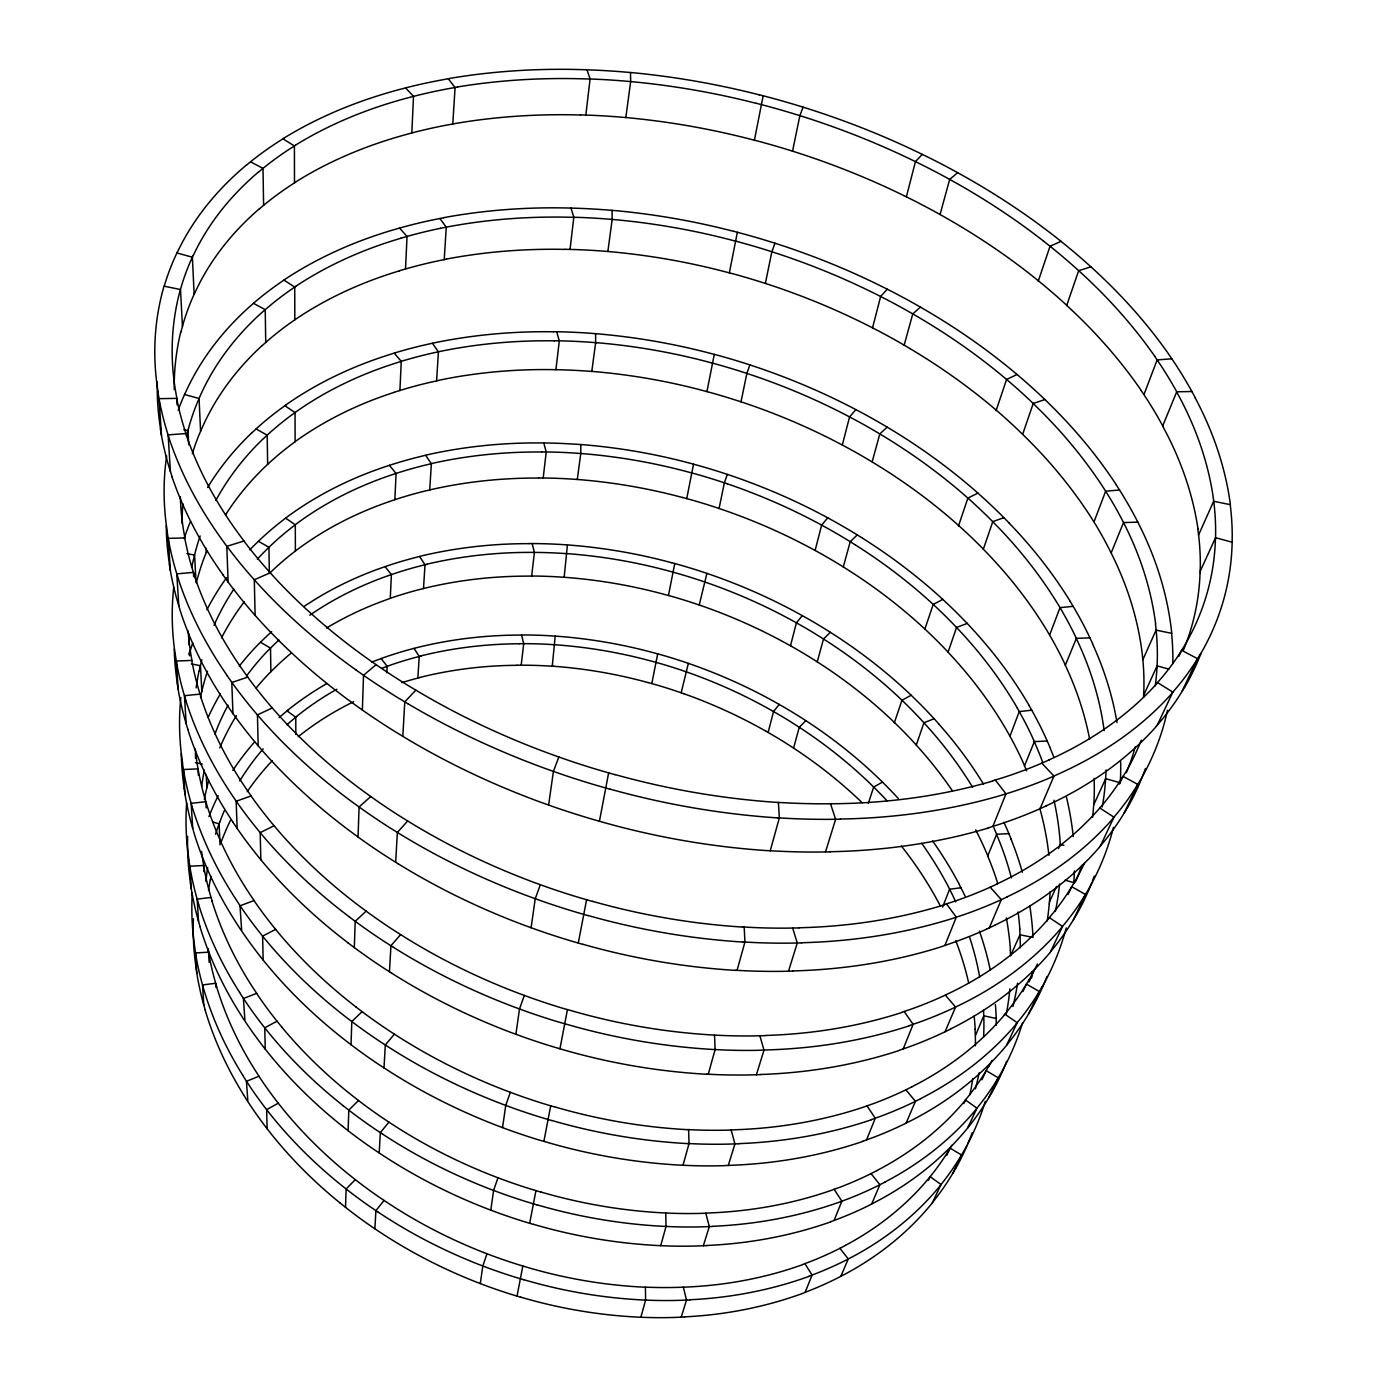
<?xml version="1.0" encoding="UTF-8"?>
<svg xmlns="http://www.w3.org/2000/svg" width="1387" height="1387" viewBox="0 0 1387 1387"><rect width="100%" height="100%" fill="white"/><g stroke="black" fill="none" stroke-linecap="round" stroke-linejoin="round"><path stroke-width="1.5" d="M580.806 444.603L580.772 453.497L577.287 479.486M567.404 544.918L564.18 577.287M555.216 636.096L552.251 666.245M1215.497 539.647L1215.636 532.261A463.691 327.713 12.1 0 0 1213.885 502.527L1212.879 495.072A501.383 355.575 11.3 0 0 1176.575 391.81M1200.136 573.299L1200.31 565.948A455.82 326.517 12.1 0 0 1198.749 536.336L1197.813 528.898M345.519 1207.349L346.143 1188.971L355.315 1179.626M348.102 1130.682L348.813 1110.12L358.505 1100.498M351.015 1044.688L351.813 1021.543L362.094 1011.626M354.309 947.564L355.211 921.297L366.151 911.12M358.054 837.02L359.077 806.939L370.78 796.537M362.354 710.023L363.533 675.278L376.102 664.65M1157.018 667.806L1157.295 660.559A433.784 322.356 12.2 0 0 1156.255 631.362L1155.475 624.029M1143.547 697.332L1143.859 690.102A426.901 320.83 12.3 0 0 1142.975 661.062L1142.229 653.78A461.455 347.877 11.4 0 0 1111.056 552.824A497.5 376.727 10.6 0 0 1095.817 524.962L1091.552 518.114A535.971 408.35 9.7 0 0 1022.6 434.322A566.156 433.698 9.1 0 0 997.01 410.829L990.301 405.16A585.522 450.342 8.7 0 0 909.993 348.605M386.834 672.799L387.146 666.315L381.113 658.548M390.284 598.352L391.394 574.582L385.066 566.642M394.862 499.684L396.075 473.435L389.4 465.338M399.907 390.493L401.259 361.348L394.22 353.113M405.524 268.974L407.032 236.431L399.577 228.075M411.818 132.944L413.517 96.362L405.593 87.918M1120.332 780.656L1120.557 776.356A422.619 327.748 12.4 0 0 1120.644 761.567M374.871 1228.795L375.912 1210.626L384.026 1200.431M379.188 1152.978L380.333 1132.642L388.915 1122.135M384.008 1067.921L385.309 1045L394.393 1034.165M389.452 971.767L390.943 945.743L400.6 934.613M395.676 862.246L397.358 832.443L407.674 821M402.819 736.341L404.779 701.874L415.84 690.154M401.71 682.681A333.782 281.301 7.5 0 1 413.118 679.335L417.851 678.104L419.221 656.484L414.089 648.353M326.43 628.086A331.788 270.933 7.4 0 1 384.979 600.294L391.515 597.901A351.223 288.08 7.8 0 1 418.545 589.77L423.503 588.539L424.994 564.786L419.62 556.499M389.244 501.574L396.145 499.251A370.589 294.685 8 0 1 424.509 491.154L429.71 489.958L431.374 463.743L425.688 455.3M393.995 392.348L401.276 390.059A392.244 300.944 8.3 0 1 431.114 382.101L436.593 380.922L438.413 351.813L432.415 343.248M399.3 270.812L406.963 268.558A416.585 306.562 8.4 0 1 438.448 260.791L444.221 259.646L446.267 227.191L439.904 218.505M295.483 182.113A419.099 291.859 8.3 0 1 405.264 134.764L413.343 132.545A444.187 311.104 8.6 0 1 446.666 125.09L452.769 123.998L455.075 87.537L448.296 78.782M1073.729 883.554L1074.179 876.359A398.502 320.345 12.6 0 0 1074.388 870.949M1049.335 903.804L1049.82 896.921A378.876 306.96 12.7 0 0 1050.063 891.737M1032.309 971.784L1032.24 972.668A357.759 296.454 13.6 0 1 1031.651 977.904M1009.84 988.879L1009.701 990.665A339.746 283.451 13.7 0 1 1006.303 1013.932M521.183 665.205L523.714 643.672L521.547 634.969M531.654 576.038L534.428 552.425L532.14 543.565M543.184 478.012L546.235 451.954L543.791 442.99M555.91 369.705L559.308 340.838L556.672 331.753M570.04 249.435L573.819 217.256L571.011 208.102M585.834 115.069L590.082 78.99L587.03 69.818M591.781 371.456L595.647 342.658L595.612 333.678M607.87 251.515L612.17 219.423L612.083 210.391M625.832 117.548L630.669 81.59L630.496 72.557M480.301 1283.564L482.815 1265.984L486.993 1253.744M490.79 1210.14L493.599 1190.427L497.968 1177.771M502.562 1127.631L505.735 1105.387L510.329 1092.297M515.895 1034.251L519.501 1008.956L524.338 995.415M531.1 927.73L535.243 898.707L540.358 884.715M548.611 805.032L553.413 771.397L558.822 756.973M204.409 799.623A378.408 309.301 9.2 0 1 205.588 793.173L207.114 786.776A351.119 286.953 8.2 0 1 208.674 780.448M517.022 1296.099L522.83 1266.019M529.661 1223.282L535.954 1190.635M543.86 1141.432L550.708 1105.803M559.949 1048.78L567.439 1009.649M578.292 943.056L586.58 899.73M599.427 821.243L608.65 772.871M200.543 696.933L202.017 690.397A370.398 293.42 8.4 0 1 207.495 671.239M651.803 683.583L657.698 653.832M668.447 595.474L674.758 563.538M686.738 498.609L693.535 464.194M706.937 391.619L714.288 354.344M729.371 272.84L737.364 232.27M754.424 140.174L763.162 95.79M681.173 692.807L688.351 663.367M699.239 605.009L706.902 573.403M719.073 508.492L724.361 482.832L727.325 474.389M741.005 401.849L746.847 373.432L749.899 364.92M765.364 283.433L771.865 251.758L774.986 243.228M792.549 151.183L799.866 115.658L803.056 107.163M180.882 332.221L182.703 325.408A443.597 309.266 8.9 0 1 192.047 298.951L194.891 292.553M210.408 879.895L211.153 876.428M199.156 671.187L200.647 664.633A375.565 294.98 8.4 0 1 201.895 659.761M768.121 732.457L773.53 711.548L779.199 704.423M790.486 645.805L796.415 622.832L802.31 615.62M815.105 550.466L821.641 525.118L827.744 517.836M842.308 445.036L849.572 416.932L855.9 409.616M872.544 327.852L880.641 296.489L887.229 289.19M906.37 196.833L915.455 161.62L922.32 154.356M186.482 436.264L188.216 429.485A422.688 306.146 8.8 0 1 197.058 403.201L199.763 396.838A399.855 289.103 8.2 0 1 261.259 313.063L266.737 308.365A389.92 281.578 8 0 1 289.692 290.559L295.778 286.398M793.572 748.096L799.276 727.291L805.812 720.651M817.238 661.859L823.514 639.008L830.293 632.281M843.296 566.936L850.231 541.693L857.27 534.914M872.128 461.94L879.809 433.923L887.143 427.127M904.168 345.172L912.767 313.895L920.396 307.099M940.039 214.534L949.679 179.408L957.637 172.681M640.863 1317.234L645.614 1300.104L645.406 1287.119M660.715 1245.682L666.037 1226.455L665.743 1213.001M683.011 1165.253L689.027 1143.582L688.611 1129.625M708.254 1074.231L715.103 1049.578L714.548 1035.101M737.069 970.363L744.923 942.05L744.178 927.053M770.253 850.699L779.355 817.897L778.384 802.362M681.208 1317.165L686.513 1300.052L683.323 1287.171M703.348 1245.751L709.294 1226.593L705.827 1213.226M728.244 1165.531L734.937 1143.911L731.157 1130.041M756.4 1074.752L764.012 1050.167L759.868 1035.76M788.51 971.195L797.265 942.987L792.653 928.042M825.508 851.947L835.633 819.266L830.501 803.766M868.331 803.385L873.671 787.036L882.479 782.112A468.494 405.125 8.5 0 1 898.343 798.548M952.314 790.677A449.197 379.206 9.5 0 0 916.252 745.096L923.967 722.714L934.197 718.726L938.6 723.702M1017.364 708.202L1021.075 714.808A447.429 361.955 10.6 0 1 1034.373 741.612L1024.56 765.711A441.101 359.718 10.6 0 0 1011.522 739.046L1007.881 732.492A474.805 389.244 9.6 0 0 948.049 652.202L956.579 627.427L967.259 623.422L971.94 628.536A494.483 402.247 9.6 0 1 1029.119 705.446M1022.67 434.287L1033.228 403.461L1044.966 399.543L1050.323 404.865A559.29 421.596 9.8 0 1 1116.431 485.034M1141.38 390.701A572.952 416.533 9.8 0 0 1066.707 305.417L1078.67 270.673L1091.032 266.824L1096.805 272.233A598.612 429.693 9.8 0 1 1168.426 353.772L1173.281 360.984A558.285 398.138 10.5 0 1 1191.225 390.267L1195.247 397.705M219.649 822.248L217.516 828.212A337.925 281.977 8 0 0 215.557 834.246M214.846 734.122L215.453 732.509M942.605 907.081L949.592 889.24L960.948 887.784M206.958 550.726L204.461 556.985A391.932 299.505 8.6 0 0 196.33 582.835M805.153 1292.268L812.088 1275.052L804.876 1263.609L802.761 1264.441M834.09 1220.456L841.857 1201.194L834.124 1189.3L831.905 1190.167A386.522 317.276 12.5 0 1 711.098 1212.879L701.874 1213.365A413.777 337.388 12.1 0 1 673.857 1213.33L664.425 1212.949A438.621 355.332 12 0 1 540.947 1192.022M866.546 1139.906L875.284 1118.217L866.962 1105.855L864.638 1106.739A408.333 324.749 12.4 0 1 736.74 1129.711L726.961 1130.162A436.974 345.12 12 0 1 697.228 1129.989L687.224 1129.555M903.214 1048.919L913.131 1024.317L904.133 1011.487L901.654 1012.371M944.928 945.362L956.284 917.188L946.489 903.856L943.871 904.775M992.867 826.392L1005.991 793.832L995.259 779.997L992.451 780.916M190.487 521.443L188.927 525.24A412.459 312.214 8.6 0 0 184.194 538.52M997.461 882.531A387.545 324.367 11.8 0 0 987.7 855.987L996.664 834.263A423.139 352.939 10.6 0 0 993.803 827.675M1089.627 739.132A433.854 340.508 11.5 0 0 1065.303 665.292L1076.381 638.367A474.735 370.624 10.6 0 0 1061.957 610.939L1057.952 604.195A511.248 401.467 9.7 0 0 992.711 521.651A539.872 426.121 9 0 0 968.386 498.522L962.006 492.957A558.215 442.262 8.6 0 0 885.374 437.304L877.919 432.779A565.393 448.66 8.5 0 0 855.051 419.828L847.284 415.719A557.886 441.881 8.6 0 0 750.003 374.438L741.629 371.716A539.196 425.046 8.7 0 0 716.333 364.174L707.855 361.903A507.399 396.63 8.9 0 0 596.826 342.693M1111.212 552.806L1123.522 522.57A505.596 378.634 10.5 0 0 1107.78 494.587L1103.428 487.704A544.762 410.517 9.7 0 0 1033.142 403.496M1198.004 528.932A492.853 354.222 11.3 0 0 1162.635 426.069L1176.731 391.793A540.809 385.413 10.5 0 0 1159.463 363.342L1154.712 356.338M840.869 1276.3L848.255 1258.98L839.967 1248.3M871.643 1204.072L879.895 1184.706L871.036 1173.61M906.127 1123.106L915.42 1101.33L905.919 1089.801M945.05 1031.755L955.574 1007.049L945.327 995.086M989.312 927.868L1001.327 899.626L990.214 887.177M1040.077 808.673L1053.964 776.061L1041.828 763.145M184.887 393.648L182.061 400.236A438.379 317.64 8.8 0 0 178.16 410.292M975.39 1045.833A340.613 291.911 13.2 0 0 975.321 1035.95L983.73 1015.821L983.539 1010.291M1058.506 848.48L1060.257 844.562L1059.911 838.736A415.233 334.596 11.6 0 0 1053.981 800.247M1142.801 659.831L1156.082 630.131L1171.582 633.322A449.891 334.492 12.2 0 1 1172.83 663.61M1198.541 535.07L1213.66 501.262L1230.217 504.66A480.942 340.092 12.1 0 1 1232.228 535.521L1232.124 543.201A456.306 322.391 12.6 0 1 1200.761 653.676M193.157 255.503L190.262 261.9A451.035 310.099 8.9 0 0 180.743 288.392L178.888 295.24A486.161 334.336 9.6 0 0 176.912 398.329M1049.456 901.983L1056.53 886.466M1093.754 804.807L1105.664 778.679L1120.228 782.788M1143.634 695.407L1157.087 665.881L1168.738 669.106M1200.188 571.357L1215.532 537.688L1232.141 542.23M177.311 252.139L174.259 258.762A467.8 321.801 8.9 0 0 164.203 286.207L180.501 289.536L182.46 326.552M928.492 1180.233L930.14 1176.661L940.993 1184.515L932.601 1202.356M963.757 1103.601L965.421 1099.978L976.968 1108.144L967.606 1128.03M946.749 1155.371L950.112 1148.141L961.52 1155.007L952.938 1173.055M981.892 1079.814L986.157 1070.66L998.241 1077.786L988.688 1097.88M1022.912 991.601L1026.415 984.077L1039.279 991.497L1028.582 1014.001M1068.059 894.546L1071.7 886.709L1085.449 894.424L1073.382 919.806M1119.43 784.088L1123.019 776.373L1137.773 784.401L1124.042 813.267M1178.915 656.19L1181.637 650.33L1197.57 658.686L1181.828 691.766M1006.702 1044.983L1017.191 1022.687L1004.899 1014.209M1050.652 951.621L1062.511 926.429L1049.352 917.605M1100.463 845.845L1113.952 817.168L1099.787 807.997M1157.33 725.037L1172.847 692.113L1157.504 682.577M955.522 1168.617L952.019 1174.633A327.575 280.659 14.5 0 1 936.156 1197.848L931.752 1203.431M991.358 1093.32L987.735 1099.492A344.999 287.941 14.1 0 1 971.299 1123.383L966.722 1129.139A352.055 293.576 13.8 0 1 876.532 1201.454L869.268 1205.286A369.237 307.064 13.2 0 1 838.528 1218.792L830.518 1221.774M1042.07 986.764L1038.291 993.161A369.583 296.905 13.6 0 1 1021.092 1017.885L1016.272 1023.831M951.759 1145.367L949.141 1149.771A319.027 271.557 14.4 0 1 933.711 1172.188L929.411 1177.563A325.841 277.123 14.1 0 1 845.446 1245.353M1076.243 914.987L1072.359 921.505A386.089 302.089 13.4 0 1 1054.675 946.714L1049.699 952.782M988.688 1066.378L985.151 1072.342A336.209 278.527 14 0 1 969.132 1095.383L964.658 1100.914M1029.05 979.69L1025.392 985.81A355.367 285.393 13.6 0 1 1008.748 1009.476L1004.101 1015.163M1127.007 808.326L1123.002 815.001A410.587 308.486 13.1 0 1 1104.641 840.834L1099.458 847.041M1184.879 686.721L1180.753 693.552A438.413 313.965 12.9 0 1 1161.699 719.922L1156.307 726.268M1200.639 653.624L1196.478 660.472A445.973 315.109 12.8 0 1 1177.251 686.964L1171.79 693.327M976.067 1109.253L980.696 1103.463A349.645 289.744 14 0 0 997.288 1079.415L1000.946 1073.191A357.759 296.454 13.6 0 0 1022.635 1022.618M1061.558 927.591L1066.568 921.488A391.932 303.753 13.3 0 0 1084.426 896.123L1088.344 889.57A401.016 310.775 13.1 0 0 1113.432 827.363M1048.52 918.593L1053.374 912.767A376.848 291.929 13.3 0 0 1070.643 888.478L1074.422 882.201A385.933 298.951 13.1 0 0 1084.547 862.905M1112.946 818.365L1118.182 812.123A417.192 309.977 13.1 0 0 1136.716 786.152L1140.755 779.442A426.867 317.138 12.8 0 0 1167.49 710.265M1156.602 683.618L1161.89 677.532A428.756 302.782 12.8 0 0 1180.51 652.185L1184.533 645.631A439.09 310.047 12.6 0 0 1215.393 539.63M272.268 760.7L269.199 763.994A315.837 264.9 7.2 0 0 247.233 791.665M263.53 438.569L268.61 433.836A366.948 276.897 7.8 0 1 290.282 416.013L296.02 411.835A375.79 284.075 8 0 1 395.295 363.255L402.629 360.915A398.052 302.435 8.3 0 1 432.865 352.991L440.615 351.31A432.571 331.528 8.6 0 1 554.488 340.838M252.174 432.571L257.462 427.681A381.633 288.097 7.8 0 1 280.035 409.234L286.017 404.917M261.918 345.848L267.24 341.115A383.922 280.486 8 0 1 289.848 323.292L295.83 319.114A393.197 287.82 8.1 0 1 399.335 270.864M259.542 208.744L265.177 204.028A409.148 284.37 8.2 0 1 289.207 186.309L295.57 182.182M296.61 716.542L291.703 720.616A311.902 259.664 7 0 0 286.884 724.812M288.028 710.109L282.913 714.322A324.35 270.101 7 0 0 279.151 717.564M258.901 171.763L264.622 167.047A415.979 285.098 8.2 0 1 289.033 149.38L295.5 145.271M246.106 165.434L252.087 160.563A432.675 296.697 8.2 0 1 277.521 142.289L284.248 138.041M934.197 718.726L933.33 717.877A494.24 416.377 8.7 0 0 911.155 695.268L901.966 700.227L894.286 722.904M967.259 623.422L966.34 622.555A523.003 427.629 8.8 0 0 942.796 599.427L933.226 604.42L924.73 629.473M862.853 1141.414A416.551 334.18 12.4 0 1 732.007 1165.253L722.02 1165.739A444.742 354.378 12 0 1 691.68 1165.617L681.485 1165.201A470.453 372.34 11.9 0 1 547.917 1142.541L537.757 1139.611A492.16 387.268 11.9 0 1 507.694 1129.538L497.794 1125.845A504.695 395.832 11.9 0 1 386.401 1069.446L377.853 1063.864A509.74 399.283 12 0 1 353.165 1046.335L345.224 1040.25A504.105 395.347 11.9 0 1 263.149 960.081L262.611 936.121L275.632 929.377M1008.973 522.864L1002.992 516.762A555.389 438.621 9 0 0 977.904 493.113L967.883 498.106L958.486 525.933M232.877 822.144L238.044 829.738A520.194 394.411 11.5 0 0 260.825 859.715L260.201 832.616L274.071 825.75M1044.966 399.543L1043.926 398.641A592.076 448.989 9.1 0 0 1017.07 374.507L1006.581 379.466L996.091 410.587M278.284 1103.185L266.651 1109.635L267.102 1128.741A454.52 378.183 12.2 0 0 340.37 1203.222M1091.032 266.824L1089.905 265.905A634.05 458.091 9.2 0 0 1061.02 241.373L1050.028 246.245L1038.239 281.249M845.481 1245.422L838.684 1248.959A342.433 290.455 13.4 0 1 810.199 1261.633L804.876 1263.609M277.036 1021.213L264.744 1027.819L265.246 1049.144A478.012 386.904 12 0 0 342.676 1126.4M884.889 1182.157L877.486 1185.937A374.195 308.972 13.2 0 1 846.347 1199.53L838.233 1202.529A399.837 328.32 12.6 0 1 712.918 1226.299M876.844 1170.663L869.701 1174.286A360.811 297.806 13.1 0 1 839.742 1187.289L834.124 1189.3M920.673 1098.712L912.871 1102.578A395.434 316.461 12.9 0 1 880.034 1116.5L871.452 1119.586M912.022 1086.784L904.497 1090.494A381.286 305.019 12.9 0 1 872.891 1103.809L866.962 1105.855M950.528 1029.102L942.397 1033.038A413.049 321.871 12.7 0 1 908.156 1047.202L899.209 1050.323M986.504 929.186L995.12 925.146M1007.222 896.904L998.484 900.943A446.181 330.071 12.5 0 1 961.624 915.437L951.967 918.61A476.313 350.079 12 0 1 801.617 942.744M997.062 884.039L988.636 887.905A430.161 318.056 12.5 0 1 953.164 901.741L946.489 903.856M272.285 707.942L257.445 714.894L258.173 745.807A566 410.292 11.6 0 0 351.483 832.183L360.499 838.788A572.242 414.262 11.7 0 0 388.655 857.842L398.381 863.945M1046.249 805.899L1037.095 810.008A468.771 334.18 12.3 0 1 998.467 824.624L988.342 827.831M1049.109 759.955L1040.146 763.873A459.669 323.102 12.3 0 1 1002.368 777.864L995.259 779.997M270.222 572.779L254.289 579.783L255.121 615.395A603.085 415.823 11.5 0 0 355.297 704.995L364.989 711.878A609.708 419.793 11.6 0 0 395.278 731.747L405.732 738.127A603.813 416.343 11.6 0 0 542.733 802.969L554.921 807.269A589.111 407.761 11.5 0 0 591.92 819.093L604.385 822.664A563.677 392.798 11.5 0 0 768.381 850.716L780.864 851.289A533.492 374.715 11.6 0 0 817.931 852.051L830.137 851.895M483.734 1252.53A448.278 370.416 12.2 0 1 386.245 1201.888L378.755 1196.86A452.925 373.814 12.2 0 1 357.083 1181.013L350.113 1175.517A448.348 370.416 12.1 0 1 283.035 1109.184L277.885 1102.7A436.333 361.366 11.8 0 1 258.918 1076.243L246.435 1081.34L247.892 1101.659A443.251 369.653 11.9 0 0 267.102 1128.723M808.656 1276.352L816.371 1273.422A355.124 301.326 13.5 0 0 845.949 1260.176L853.005 1256.501A338.567 288.028 14.1 0 0 940.23 1185.66L944.599 1179.973A331.77 282.48 14.4 0 0 960.602 1156.585L964.138 1150.534A339.451 289.016 14 0 0 985.29 1101.347M1003.98 517.646L992.78 521.616L983.366 549.148A531.654 423.503 9 0 0 959.353 526.176L953.077 520.628A549.668 439.488 8.6 0 0 877.607 465.286L870.256 460.796A556.724 445.816 8.4 0 0 847.717 447.932L840.054 443.84A549.356 439.107 8.5 0 0 744.125 402.854L735.856 400.167A530.996 422.446 8.7 0 0 710.89 392.694L702.515 390.423A499.753 394.324 8.8 0 0 592.96 371.491L584.551 370.918A463.865 362.527 8.8 0 0 559.464 369.774L551.142 369.618A426.208 329.811 8.6 0 0 438.691 380.298L436.593 380.922M381.98 668.205L388.325 665.881A337.977 283 7.6 0 1 414.436 657.715L421.111 655.964M356.268 1007.187A497.916 386.904 11.9 0 1 280.954 935.792L275.198 928.839A484.67 377.593 11.6 0 1 253.994 900.562L240.003 905.815L241.719 931.093A491.709 386.574 11.6 0 0 263.166 960.064M862.766 1141.258L871.227 1138.207A389.903 314.606 13 0 0 903.613 1124.372L911.328 1120.505A371.82 300.892 13.5 0 0 1005.87 1046.197L1010.551 1040.215A364.382 295.136 13.7 0 0 1027.594 1015.665L1031.356 1009.303A372.826 301.967 13.4 0 0 1047.029 976.448M909.057 1025.704L918.159 1022.583A419.273 323.604 12.7 0 0 952.886 1008.349L961.139 1004.379A399.907 309.63 13.1 0 0 1061.662 927.66M904.133 1011.487L910.409 1009.389A404.241 311.867 12.7 0 0 943.836 995.797L951.777 992A384.84 297.841 13.1 0 0 1048.624 918.662M400.704 238.235L408.489 236.015A423.156 307.827 8.5 0 1 440.425 228.318M417.851 678.104L419.724 677.584M423.503 588.539L425.462 588.019A381.269 315.109 8.2 0 1 527.355 576.125L534.879 576.056A414.488 345.571 8.5 0 1 557.626 576.853L565.237 577.356A446.042 375.027 8.5 0 1 664.425 594.416L672.019 596.462A473.452 400.964 8.3 0 1 694.575 603.432L702.03 605.963A489.542 416.291 8.1 0 1 788.457 644.678L795.34 648.544A496.009 422.446 8 0 1 815.573 660.784L822.162 665.049A489.819 416.62 8.1 0 1 889.5 717.825L895.066 723.13A473.99 401.866 8.6 0 1 916.322 745.062M426.971 564.266L419.984 566.017A355.87 289.762 7.9 0 0 392.642 574.149L385.967 576.472A336.157 272.476 7.5 0 0 309.786 615.239M429.71 489.958L431.773 489.438A402.473 322.634 8.4 0 1 538.659 478.064M444.221 259.646L446.51 259.161M443.667 217.776L435.223 219.423A438.916 319.443 8.5 0 0 402.213 227.329L394.151 229.618A415.025 300.407 8.2 0 0 285.098 279.255L278.856 283.607A405.541 292.986 8 0 0 254.931 302.037L249.313 306.943A415.511 300.546 8.2 0 0 184.991 393.683M452.769 123.998L455.179 123.53A483.248 341.791 8.9 0 1 580.546 115M440.425 228.318L448.59 226.705A460.137 337.839 8.8 0 1 568.757 217.222L577.633 217.36A501.244 372.011 9 0 1 604.437 218.799L613.418 219.527A540.497 405.351 9 0 1 730.62 239.864L739.6 242.188A574.738 434.946 8.9 0 1 766.335 249.989L775.194 252.833A594.867 452.509 8.8 0 1 878.214 295.275L886.466 299.471A602.964 459.582 8.7 0 1 910.739 312.734L918.679 317.346A595.231 452.908 8.8 0 1 1000.304 374.195L1007.101 379.899A575.501 436.107 9.1 0 1 1033.228 403.461M457.519 87.069L448.868 88.595A451.677 312.006 8.6 0 0 415.06 95.963L406.824 98.113A426.104 292.64 8.4 0 0 295.414 145.219M211.032 897.458L197.162 899.123L198.549 921.453M1010.1 735.803L1019.254 711.583L1031.737 710.196M205.848 801.703L191.163 803.316L192.724 828.299M1049.768 634.674L1060.015 607.645L1073.139 606.327M200.04 694.124L184.436 695.685L186.187 723.823M1094.135 521.581L1105.647 491.223L1119.517 489.992M1144.084 394.255L1157.139 359.909L1171.79 358.8M185.945 433.542L168.122 434.894L170.393 471.441M216.701 986.816L214.708 979.863A390.388 325.338 10.2 0 1 208.553 952.176L195.48 952.938L196.815 973.241M996.664 834.263L1008.886 833.622M212.107 901.117L210.009 893.974A410.968 332.932 10.2 0 1 203.577 865.505L189.794 866.234L191.267 888.772M1034.373 741.612L1047.22 741.022M1076.381 638.367L1089.922 637.847M684.589 1317.009L675.66 1317.407A400.444 338.047 12.4 0 1 648.596 1317.511L639.494 1317.199A423.833 355.609 12.2 0 1 520.628 1297.105M689.946 1299.914L680.896 1300.295A405.489 340.11 12.3 0 1 653.45 1300.382L644.227 1300.052A429.155 357.742 12.1 0 1 523.714 1279.664M706.937 1245.613L697.505 1245.977A421.423 346.299 12.2 0 1 668.881 1245.994L659.258 1245.613A445.92 364.07 12 0 1 533.475 1224.322M712.935 1226.455L703.365 1226.802A427.023 348.328 12.1 0 1 674.325 1226.784L664.581 1226.403A451.815 366.168 12 0 1 536.925 1204.783M1176.731 391.793L1191.901 391.515M738.803 1143.772L728.643 1144.102A450.983 356.338 12 0 1 697.834 1143.946L687.467 1143.512M244.008 540.965A555.736 380.125 10.9 0 1 187.158 437.616L184.679 429.675A521.009 357.725 10.3 0 1 176.704 398.364L159.054 398.676L161.464 435.397M760.44 1074.648L749.795 1074.942A470.834 362.059 11.9 0 1 717.495 1074.648L706.624 1074.162M765.832 1035.604L755.395 1035.881A462.963 352.385 11.8 0 1 723.719 1035.534L713.057 1035.031A490.443 370.606 11.7 0 1 573.108 1011.192L562.428 1008.176A513.623 385.742 11.7 0 1 530.84 997.79L520.437 993.994A527.008 394.411 11.8 0 1 403.253 936.26L394.272 930.573A532.383 397.896 11.8 0 1 368.283 912.698L359.926 906.526A527.077 394.393 11.7 0 1 279.723 832.391L273.603 825.196A513.121 384.997 11.5 0 1 251.047 795.947L236.154 801.27L237.16 828.646M792.827 971.108L781.453 971.351A500.187 369.011 11.7 0 1 746.952 970.848L735.318 970.276M801.651 942.9L790.087 943.125A508.11 370.572 11.7 0 1 754.961 942.571L743.137 941.964M799.051 927.92L787.885 928.128A492.264 358.817 11.7 0 1 754.008 927.556L742.582 926.967M1137.825 522.153L1123.522 522.57A468.927 349.593 11.4 0 1 1155.648 624.046M840.349 819.214L827.935 819.353A542.542 375.877 11.6 0 1 790.174 818.503L777.448 817.793M517.056 665.205L524.251 665.205A393.579 336.85 8.2 0 1 545.993 665.864L553.257 666.315M519.536 643.672L526.817 643.672A398.606 339.035 8.3 0 1 548.801 644.366L556.152 644.834A428.791 367.659 8.3 0 1 651.942 661.287L659.276 663.281A455.005 392.85 8.1 0 1 681.034 670.06L688.247 672.539A470.366 407.709 7.9 0 1 771.571 710.439L778.194 714.236A476.539 413.673 7.8 0 1 797.664 726.233L804.027 730.412A470.626 408.021 7.9 0 1 868.747 782.233L874.07 787.435A455.473 393.7 8.5 0 1 887.004 800.767M529.158 543.548L537.012 543.6A433.542 359.025 8.5 0 1 560.677 544.467L568.583 545.004A465.72 389.001 8.5 0 1 671.62 562.741M538.659 477.96L546.565 478.047A437.789 354.205 8.6 0 1 570.421 479L578.414 479.555A471.355 384.788 8.7 0 1 682.525 497.517M541.658 451.902L549.668 452.006A444.031 356.32 8.7 0 1 573.819 453.012L581.899 453.584A478.151 387.216 8.7 0 1 687.328 471.771L695.39 473.903A507.833 414.488 8.6 0 1 719.402 481.185L727.343 483.82M553.396 331.684L562.047 331.857A486.022 376.432 8.8 0 1 588.192 333.105L596.93 333.782A522.726 408.836 8.9 0 1 710.82 353.477L719.524 355.765A554.696 437.512 8.7 0 1 745.443 363.463L754.025 366.272A573.472 454.52 8.6 0 1 853.681 408.454L861.639 412.65A581.032 461.351 8.5 0 1 885.079 425.878L892.743 430.49A572.866 454.069 8.6 0 1 977.922 493.096M554.471 340.734L562.897 340.907A470.887 364.521 8.8 0 1 588.313 342.104L596.826 342.745M565.029 249.296L573.802 249.521A493.287 370.225 8.9 0 1 600.242 250.908L609.101 251.602A531.81 403.253 9 0 1 724.69 271.661L733.55 273.95A565.411 432.553 8.9 0 1 759.903 281.682L768.641 284.491A585.158 449.925 8.7 0 1 870.152 326.638L878.283 330.817A593.116 456.93 8.6 0 1 902.191 343.993L910.011 348.588M580.529 114.896L589.804 115.208A526.748 376.813 9.1 0 1 617.77 116.872L627.149 117.67A568.323 411.089 9.1 0 1 749.465 138.943L758.845 141.335A604.663 441.586 9 0 1 786.776 149.363L796.034 152.275A626.057 459.721 8.9 0 1 903.821 195.584M183.916 429.797L187.973 430.629L188.736 444.863M186.933 553.552L194.579 555.095L196 581.899M191.423 663.888L200.456 665.725L201.809 691.489M1063.916 845.307L1060.257 844.562L1060.379 845.741M202.277 764.012L195.463 762.625M759.296 94.784L769.022 97.315A633.148 456.774 9 0 1 798.062 105.603L807.702 108.602A655.132 475.29 8.9 0 1 919.806 153.159L928.787 157.546A663.974 482.763 8.8 0 1 955.296 171.381L963.982 176.201A654.439 474.822 9 0 1 1061.055 241.355M756.14 103.245L765.641 105.724A615.36 443.597 9 0 1 793.988 113.838L803.385 116.751A637.188 461.906 8.9 0 1 912.871 160.372L921.644 164.672A645.978 469.291 8.8 0 1 947.529 178.212L955.99 182.928A637.604 462.339 8.9 0 1 1043.284 240.887M733.706 231.3L742.895 233.744A591.295 447.776 8.9 0 1 770.288 241.737L779.373 244.632A611.546 465.529 8.7 0 1 884.871 288.011L893.315 292.293A619.694 472.672 8.7 0 1 918.194 305.834L926.343 310.549A610.904 465.061 8.8 0 1 1017.087 374.507M176.929 252.971L192.394 257.202L194.128 294.235M682.543 497.465L690.483 499.632A500.568 411.8 8.5 0 1 714.184 506.844L722.02 509.48A517.698 427.768 8.3 0 1 812.955 549.304L820.22 553.274A524.598 434.2 8.2 0 1 841.528 565.827L848.497 570.196A518.01 428.132 8.4 0 1 919.668 624.271L925.562 629.698A501.14 412.789 8.8 0 1 948.119 652.167M671.637 562.671L679.491 564.838A493.685 415.424 8.4 0 1 702.897 572.033L710.629 574.651A510.087 431.028 8.1 0 1 800.299 614.528L807.442 618.515A516.692 437.304 8 0 1 828.455 631.102L835.303 635.489A509.549 430.611 8.2 0 1 911.172 695.251M184.523 394.48L199.052 398.52L200.578 431.166M647.989 682.508L655.219 684.537A449.163 390.163 8.1 0 1 676.735 691.281L683.843 693.725M615.152 774.709L602.86 771.224A582.176 397.115 11.5 0 1 566.329 759.625L554.315 755.395A597.138 405.732 11.6 0 1 418.909 691.974L408.541 685.767A603.137 409.2 11.6 0 1 378.547 666.349L368.925 659.657A597.19 405.68 11.5 0 1 276.706 579.887L269.685 572.19A581.534 396.231 11.3 0 1 243.887 541.017L226.809 546.357L221.833 539.387A570.924 390.857 10.9 0 1 169.873 440.615L167.324 432.415A537.809 369.497 10.3 0 1 159.28 400.011L157.91 392.018M610.28 789.29L597.572 785.666A598.959 408.853 11.5 0 1 559.845 773.651L547.432 769.282A613.886 417.418 11.6 0 1 407.761 703.642M1065.129 880.156L1073.781 882.635M592.613 901.463L581.205 898.169A545.732 392.209 11.6 0 1 547.31 887.212L536.162 883.207A559.863 400.895 11.7 0 1 410.535 822.734L400.895 816.787A565.532 404.38 11.7 0 1 373.051 798.166L364.105 791.734A559.932 400.86 11.6 0 1 278.319 714.808L271.783 707.37A545.16 391.394 11.4 0 1 247.718 677.133L231.802 682.491L232.947 713.681L233.883 714.825A552.199 401.363 11.4 0 0 258.173 745.807M587.984 915.593L576.194 912.195A561.423 403.738 11.6 0 1 541.207 900.839L529.695 896.696A575.518 412.355 11.7 0 1 400.149 834.142L390.232 828.004A581.17 415.823 11.7 0 1 361.556 808.742L352.35 802.085A574.825 411.835 11.6 0 1 257.41 714.894A560.833 402.906 11.4 0 1 232.756 683.652L227.173 675.729M582.904 944.391L571.323 941.027A552.772 402.178 11.6 0 1 536.96 929.845L525.656 925.753A566.676 410.812 11.7 0 1 398.398 863.928M213.234 822.127L219.077 823.826L220.065 844.891M555.979 1107.363L546.01 1104.416A485.103 378.287 11.8 0 1 516.415 1094.551L506.671 1090.928A497.846 386.921 11.9 0 1 396.89 1035.76L388.464 1030.298A502.944 390.388 11.9 0 1 364.087 1013.151L356.251 1007.205M551.783 1120.575L541.502 1117.523A498.991 389.296 11.8 0 1 510.953 1107.329L500.898 1103.584A511.682 397.896 11.9 0 1 387.736 1046.544L379.067 1040.909A516.779 401.328 12 0 1 353.98 1023.19L345.918 1017.052A511.092 397.393 11.9 0 1 262.594 936.121M540.913 1192.109L531.533 1189.3A459.617 370.26 12 0 1 503.689 1179.921L494.535 1176.471A471.753 378.824 12 0 1 391.255 1123.661L383.332 1118.425A476.608 382.275 12.1 0 1 360.377 1101.954L353.009 1096.233A471.823 378.824 12 0 1 282.046 1027.42M536.908 1204.87L527.216 1201.974A472.742 381.009 12 0 1 498.505 1192.265L489.039 1188.711A484.843 389.522 12 0 1 382.621 1134.133M533.458 1224.409L523.922 1221.548A466.604 378.876 12 0 1 495.61 1211.961L486.3 1208.441A478.584 387.372 12.1 0 1 381.442 1154.452L373.398 1149.095A483.37 390.787 12.1 0 1 350.131 1132.26L342.658 1126.417M523.679 1279.75L514.542 1276.994A449.145 372.409 12.1 0 1 487.444 1267.735L478.515 1264.337A460.709 380.836 12.2 0 1 378.062 1212.065M520.61 1297.192L511.595 1294.47A443.615 370.242 12.1 0 1 484.861 1285.316L476.07 1281.952A455.04 378.651 12.2 0 1 377.004 1230.217L369.41 1225.068A459.634 382.014 12.3 0 1 347.426 1208.857L340.352 1203.24M483.734 1252.513L492.385 1255.807A436.68 361.938 12.1 0 0 518.669 1264.753L527.511 1267.423A416.655 347.183 12.1 0 0 644.157 1287.171L653.069 1287.396A392.92 329.447 12.3 0 0 679.578 1287.327L688.316 1286.963A366.931 309.613 12.8 0 0 802.83 1264.58M903.839 195.567L912.455 199.867A634.657 467.02 8.8 0 1 937.924 213.338L946.246 218.019A626.439 460.137 8.9 0 1 1032.049 275.718L1039.227 281.509A605.512 442.834 9.2 0 1 1066.794 305.383M250.527 161.828L263.01 168.382L263.599 205.363M253.474 303.32L265.229 309.7L265.732 342.45M256.092 428.947L267.188 435.171L267.639 464.368M258.433 541.259L268.939 547.31L269.355 573.507L270.69 572.19A341.809 270.084 7.5 0 1 290.923 554.488L296.281 550.327A349.992 277.019 7.7 0 1 389.279 501.609M766.213 731.348L772.75 735.127A470.384 410.777 7.7 0 1 791.977 747.038L798.253 751.199A464.558 405.177 7.9 0 1 862.142 802.692M260.531 642.25L270.517 648.128L270.881 671.776M407.743 703.66L397.081 697.228A619.868 420.85 11.6 0 1 366.203 677.151L356.303 670.216M282.965 138.856L294.408 145.964L294.495 182.876M862.558 538.208L855.328 533.7A546.946 449.44 8.3 0 0 833.171 520.801L825.646 516.692A539.907 442.886 8.4 0 0 731.244 475.689L723.095 472.984A522.396 426.607 8.6 0 0 698.511 465.547L690.258 463.293A492.558 399.075 8.7 0 0 582.055 444.62L573.733 444.1A458.282 367.919 8.7 0 0 548.905 443.042L540.67 442.938A422.237 335.81 8.4 0 0 429.034 454.416L421.475 456.271A389.73 307.411 8.1 0 0 391.758 464.576L384.511 466.951A368.751 289.484 7.7 0 0 286.693 517.282L281.093 521.633A360.412 282.463 7.6 0 0 259.733 539.994L254.723 544.866A369.202 289.658 7.8 0 0 249.781 549.807M855.502 544.987L848.428 540.583A532.279 437.13 8.3 0 0 826.825 527.944L819.492 523.939A525.274 430.629 8.4 0 0 727.343 483.82M393.509 947.39L384.286 941.496A547.067 409.096 11.8 0 1 357.517 923.014L348.935 916.634M391.984 973.397L382.916 967.554A539.162 407.241 11.9 0 1 356.598 949.28L348.137 942.952M283.971 280.122L294.738 287.092L294.824 319.825M382.604 1134.167L374.455 1128.723A489.698 392.937 12.1 0 1 350.859 1111.715L343.265 1105.803M284.872 405.732L295.05 412.546L295.119 441.76M378.044 1212.082L370.364 1206.863A465.338 384.216 12.3 0 1 348.068 1190.497L340.907 1184.827A460.172 380.385 12.1 0 1 266.633 1109.652A448.781 371.82 11.8 0 1 247.198 1082.345L242.777 1075.393M285.67 518.149L295.31 524.806L295.379 551.038M287.057 710.907L295.778 717.235L295.812 734.434M1043.267 240.887L1050.583 246.678A616.227 444.863 9.2 0 1 1078.67 270.656A583.008 418.337 9.8 0 1 1154.799 356.32M223.238 575.31L229.132 583.407A588.469 406.876 11.3 0 0 255.121 615.395M282.064 1027.403L276.62 1020.711A459.218 369.635 11.7 0 1 256.595 993.352L243.401 998.536L244.979 1021.127A466.223 378.235 11.7 0 0 265.246 1049.127M232.947 713.681L228.387 706.971A526.817 384.39 10.9 0 1 180.431 611.39L178.073 603.414A496.182 363.255 10.3 0 1 170.566 571.825L169.266 564.006M1141.276 390.718L1145.939 397.705A531.55 383.87 10.5 0 1 1162.809 426.052M240.887 930.018L236.848 923.725A468.962 370 11 0 1 194.197 833.587L192.065 826.028A441.603 349.472 10.2 0 1 185.286 795.982L184.107 788.544M1116.362 485.051L1120.869 492.125A521.893 391.065 10.5 0 1 1137.219 520.923L1140.86 528.239A481.272 358.834 11.5 0 1 1171.772 633.356M239.535 992.398L244.199 999.576A472.343 380.35 11.7 0 0 264.744 1027.819A484.288 389.053 12 0 0 343.282 1105.786M244.181 1020.104L240.367 1014.018A444.603 361.92 11.1 0 1 199.953 926.585M243.523 1094.776L247.146 1100.671M1070.244 601.49L1074.388 608.425A489.992 382.743 10.6 0 1 1089.367 636.65L1092.696 643.811M1029.05 705.463L1032.899 712.242A461.802 373.727 10.6 0 1 1046.7 739.843L1049.751 746.847M958.625 883.276L961.954 889.743A414.193 354.985 10.6 0 1 965.144 896.262M1011.227 839.308L1008.401 832.477A436.68 364.4 10.6 0 0 1003.893 822.283M172.231 477.128L169.613 468.979A528.932 368.474 10.3 0 1 161.69 436.732L160.337 428.756M194.717 576.368L192.256 568.618A488.276 353.13 10.3 0 1 184.731 537.913L168.243 538.381L170.341 570.508M178.559 579.471L176.062 571.461A503.984 364.694 10.3 0 1 168.451 539.699L167.151 531.845M201.219 697.99L198.913 690.431A459.444 347.149 10.3 0 1 191.77 660.437L176.305 661.01L178.16 689.374M186.083 701.146L183.725 693.327A474.198 358.47 10.3 0 1 176.513 662.31L175.265 654.629A440.13 333.244 9.4 0 1 173.722 587.412M187.817 729.233L185.494 721.483A467.298 356.754 10.3 0 1 178.368 690.657L177.137 683.011M198.653 904.289L196.521 896.886A424.11 343.733 10.2 0 1 189.984 867.464L188.84 860.148M200.023 926.568L197.925 919.234A418.597 341.774 10.2 0 1 191.458 890.003L190.331 882.739M205.189 1009.996L203.178 1002.853A397.878 333.868 10.2 0 1 197.006 974.437L195.914 967.363M182.443 763.301L183.639 770.791A447.758 351.344 10.2 0 0 190.487 801.027L192.724 808.638A475.498 371.959 11 0 0 235.981 899.435L240.835 906.89A498.54 388.585 11.6 0 0 262.611 936.121M185.095 794.734L183.431 769.525L198.012 768.866A433.836 340.283 10.2 0 0 204.791 798.114L206.975 805.466A462.963 361.92 11.1 0 0 254.081 900.51M178.802 605.807L176.808 573.871L193.452 572.398L193.677 576.645M203.785 1005.003L202.537 984.943L215.678 983.262L215.887 987.267M176.704 398.364L177.085 404.831M198.376 775.16L198.012 768.866A404.779 317.97 9.4 0 1 195.29 748.997M203.577 865.505L203.924 871.66M208.553 952.176L209.142 962.318M205.969 803.784L206.195 807.945M206.264 775.229L206.923 787.851M206.091 548.246L206.299 552.39M1019.705 929.047L1020.069 935.878A363.55 301.36 12.9 0 1 1020.277 947.806M1010.308 950.164L1010.551 955.799L1019.965 934.734L1033.003 937.456A403.08 335.013 11.9 0 0 1029.743 905.624M228.127 582.228L226.809 546.357L227.832 547.553A598.3 407.934 11.3 0 0 254.289 579.783A613.141 416.88 11.5 0 0 356.338 670.181M975.061 1029.345L975.234 1034.841M220.706 843.331A315.837 264.9 7.2 0 1 230.519 820.341M553.257 666.245A423.33 365.214 8.2 0 1 647.972 682.577M972.772 1078.531A322.599 276.308 14.1 0 1 969.912 1094.655M298.24 736.67A315.386 264.674 7.1 0 1 353.668 701.701M208.501 890.454A359.684 302.123 9.1 0 1 210.269 879.895M419.689 677.48A362.198 307.446 8 0 1 517.056 665.309M955.782 940.733A367.919 316.097 11.9 0 1 968.698 983.088M974.142 1016.116A367.919 316.097 11.9 0 1 975.2 1029.345M683.86 693.725A464.298 404.865 7.8 0 1 766.196 731.365M901.429 846.087A426.242 369.15 9.4 0 1 940.282 905.832M196.052 967.346A369.254 310.272 9 0 1 193.382 918.697M243.592 1094.742A422.636 353.616 11.2 0 1 205.12 1010.013M684.571 1316.87A374.802 318.386 12.8 0 0 801.825 1293.707L809.384 1290.656A350.651 299.401 13.5 0 0 838.598 1277.496L845.585 1273.838A334.302 286.19 14.2 0 0 931.839 1203.5M972.2 1132.711A335.169 287.161 14.1 0 1 967.779 1143.876M967.103 1145.454A335.169 287.161 14.1 0 1 955.626 1168.669M421.059 655.86A366.775 309.37 8 0 1 519.553 643.776M287.976 710.057A331.805 276.724 7.2 0 1 326.812 683.583M371.82 662.067A331.805 276.724 7.2 0 1 376.709 660.212L383.263 657.767A350.495 293.576 7.6 0 1 410.275 649.359L417.175 647.556A379.414 320.12 8 0 1 518.703 635.073L526.193 634.969A411.35 350.009 8.3 0 1 548.801 635.697L556.36 636.182A441.673 378.859 8.3 0 1 654.699 653.069L662.206 655.097A467.991 404.241 8.1 0 1 684.519 662.05L691.905 664.598A483.422 419.203 7.9 0 1 777.309 703.348L784.088 707.231A489.628 425.237 7.7 0 1 804.061 719.489L810.58 723.771A482.901 418.805 8 0 1 882.496 782.095M296.541 716.49A319.339 266.252 7.2 0 1 336.764 689.27M208.952 816.596A332.239 276.932 7.3 0 1 218.21 795.705M232.86 770.357A332.239 276.932 7.3 0 1 254.636 741.889M219.718 822.266A319.79 266.477 7.3 0 1 224.382 810.563M239.778 780.881A319.79 266.477 7.3 0 1 263.166 748.807M192.273 892.916A373.883 312.127 9 0 0 194.717 947.009L195.671 954.135A402.871 335.845 10.2 0 0 201.913 982.776L203.941 989.954A427.924 355.713 11.2 0 0 242.846 1075.358M208.691 952.141A364.192 303.926 9.1 0 1 208.119 948.708M205.9 881.508A364.192 303.926 9.1 0 1 207.669 867.516M259.005 1076.208A416.689 346.178 11.2 0 1 216.615 986.833M808.708 1276.491A379.553 320.38 12.8 0 1 689.928 1299.758M932.584 840.938A443.216 381.564 9.4 0 1 958.677 883.259M921.714 843.331A431.756 371.647 9.4 0 1 948.032 885.998L951.17 892.309A401.346 343.855 10.6 0 1 955.73 901.827M979.413 931.128A382.413 326.517 12 0 1 990.318 970.224M995.381 1004.639A382.413 326.517 12 0 1 996.247 1018.439M996.23 1025.305A357.707 304.759 13.1 0 0 996.109 1018.422L983.73 1015.821L983.816 1016.931A344.964 293.801 13.1 0 1 983.608 1036.835M969.652 937.387A372.635 318.16 11.9 0 1 979.69 977.003M979.153 1072.81A326.725 278.094 14 0 1 975.39 1088.847M975.737 829.929A417.47 350.668 10.6 0 1 987.821 855.97M1006.338 917.917A387.545 324.367 11.8 0 1 1010.447 950.164M996.525 834.298A392.781 326.43 11.7 0 1 1011.4 877.902M1018.075 911.97A392.781 326.43 11.7 0 1 1019.844 929.065M972.651 787.279A455.335 381.72 9.5 0 0 923.898 722.748A480.491 404.605 8.7 0 0 902.4 700.643L896.748 695.303A496.563 419.498 8.2 0 0 828.507 642.216L821.815 637.916A502.857 425.393 8 0 0 801.339 625.606L794.37 621.688A496.286 419.151 8.2 0 0 706.867 582.696L699.291 580.147A479.954 403.686 8.4 0 0 676.475 573.126L668.811 571.011A452.11 377.472 8.5 0 0 568.41 553.725L560.712 553.274A420.088 347.738 8.5 0 0 537.688 552.442L530.059 552.39A386.349 316.999 8.3 0 0 426.936 564.18M208.137 717.426A349.749 283.416 7.6 0 1 220.464 693.708M239.31 666.089A349.749 283.416 7.6 0 1 256.942 645.77L261.779 640.985A341.427 276.394 7.3 0 1 271.661 631.674M215.522 732.527A336.625 272.684 7.6 0 1 228.023 705.185M246.383 676.197A336.625 272.684 7.6 0 1 267.154 651.422L271.8 646.827A328.32 265.697 7.3 0 1 278.874 640.048M219.787 747.87A332.239 271.141 7.5 0 1 236.362 715.675M256.231 687.935A332.239 271.141 7.5 0 1 267.57 675.053L272.147 670.458A324.055 264.206 7.2 0 1 291.374 652.948M529.158 543.652A399.681 328.06 8.3 0 0 422.792 555.615L415.597 557.487A369.063 300.598 7.9 0 0 387.302 565.861L380.402 568.271A349.299 283.208 7.5 0 0 304.204 606.344M830.588 1221.912A394.567 326.344 12.6 0 1 706.919 1245.474M190.47 882.721A388.481 317.658 9.1 0 1 187.626 836.326M1011.088 839.326A403.08 335.013 11.9 0 1 1022.34 872.215M1006.633 1061.35A352.991 294.599 13.7 0 1 991.462 1093.372M992.121 1060.379A344.323 285.237 13.6 0 1 988.792 1066.43M1017.538 983.244A344.323 285.237 13.6 0 1 1012.926 1006.442M976.153 1109.323A356.788 295.431 13.7 0 1 884.854 1182.088M964.745 1100.983A343.369 284.214 13.7 0 1 876.792 1170.593M188.979 860.131A393.613 319.478 9.1 0 1 186.621 802.9M239.604 992.364A450.446 363.966 11.1 0 1 198.566 904.307M256.682 993.317A438.604 354.188 11.1 0 1 212.02 901.151M203.716 865.488A383.401 311.069 9.3 0 1 201.566 851.393M201.652 786.412A383.401 311.069 9.3 0 1 204.34 770.062M938.548 723.737A467.436 391.932 9.5 0 1 983.522 784.14M184.263 788.51A409.841 324.853 9.2 0 1 181.281 753.592M182.599 763.266A415.563 326.604 9.3 0 1 180.83 697.54M196.139 687.883A404.779 317.97 9.4 0 1 199 671.169M195.567 758.342A399.213 316.271 9.3 0 1 195.394 753.072M1024.421 765.728A409.373 332.585 11.6 0 1 1026.623 770.791M1039.817 808.413A409.373 332.585 11.6 0 1 1048.919 855.294M1034.234 741.646A415.233 334.596 11.6 0 1 1042.625 762.104M1017.434 708.185A481.67 391.741 9.6 0 0 956.51 627.461A508.44 415.493 8.8 0 0 933.676 604.836L927.695 599.375A525.569 430.993 8.4 0 0 855.484 544.987M862.541 538.225A539.335 442.453 8.4 0 1 942.813 599.409M1066.222 927.868A378.148 303.77 13.3 0 1 1042.174 986.816M221.521 637.899A350.46 277.209 7.8 0 1 244.233 601.837M1049.612 746.865A426.138 343.404 11.7 0 1 1053.929 757.441M1066.326 796.727A426.138 343.404 11.7 0 1 1073.243 836.552M1037.372 964.052A363.931 292.258 13.3 0 1 1029.154 979.742M1059.547 883.987A363.931 292.258 13.3 0 1 1055.368 911.38M687.224 1129.659A463.085 363.238 11.8 0 1 556.014 1107.259M687.467 1143.599A477.024 374.351 11.8 0 1 551.818 1120.471M1016.359 1023.901A377.108 302.695 13.4 0 1 920.621 1098.625M1004.205 1015.232A362.909 291.183 13.4 0 1 911.97 1086.714M541.658 452.006A408.159 324.471 8.5 0 0 433.403 463.119L426.104 464.94A375.773 296.298 8.1 0 0 397.375 473.002L390.388 475.308A354.864 278.492 7.7 0 0 296.159 524.043L290.802 528.256A346.559 271.505 7.6 0 0 270.292 545.993L265.489 550.691A355.349 278.683 7.8 0 0 257.341 559.134M871.539 1119.725A422.428 336.105 12.4 0 1 738.768 1143.634M206.888 609.795A369.202 289.658 7.8 0 1 226.618 577.668M214.049 625.294A355.349 278.683 7.8 0 1 233.866 589.163M1033.731 970.796A358.817 290.507 13.4 0 1 1028.998 982.013M1049.231 903.787A358.817 290.507 13.4 0 1 1047.22 920.899M189.117 654.508A389.452 306.024 8.4 0 1 192.741 642.961M1092.54 643.828A452.006 351.466 11.6 0 1 1117.02 722.592M1076.243 638.384A440.442 342.433 11.5 0 1 1104.156 730.585M1094.274 876.064A395.052 309.058 13.1 0 1 1092.332 881.265M1091.673 882.999A395.052 309.058 13.1 0 1 1076.347 915.039M1081.825 865.349A380.194 297.321 13.1 0 1 1075.497 881.976M1092.592 817.203A380.194 297.321 13.1 0 0 1093.563 806.662L1094.066 799.623A401.45 314.173 12.5 0 0 1094.1 778.332M285.947 404.865A390.51 295.327 8 0 1 389.106 354.743L396.699 352.35A412.858 313.809 8.3 0 1 427.994 344.201L435.986 342.485A447.533 343.144 8.6 0 1 553.396 331.788M394.029 392.4A370.329 282.74 7.9 0 0 296.003 440.997L290.42 445.227A361.626 275.597 7.8 0 0 269.061 463.05L264.05 467.766A370.814 282.913 8 0 0 225.509 514.958M189.534 655.808A422.428 322.842 9.4 0 1 189.36 652.202M189.152 645.007A422.428 322.842 9.4 0 1 189.221 634.327M1065.441 665.275A467.592 368.509 10.6 0 0 1051.311 638.003L1047.393 631.276A503.516 399.075 9.6 0 0 983.296 549.183M392.018 973.379A533.874 403.773 11.8 0 0 510.797 1032.413L521.356 1036.262A520.68 395.156 11.7 0 0 553.43 1046.873L564.249 1050.046A497.881 380.142 11.7 0 0 706.624 1074.266M1102.232 806.939A385.933 298.951 13.1 0 0 1105.474 780.552L1105.959 773.478A407.518 315.907 12.4 0 0 1106.063 769.906M1049.803 952.852A393.96 307.949 13.2 0 1 950.476 1029.015M899.279 1050.462A441.135 341.687 12.2 0 1 760.405 1074.492M348.172 942.935A533.249 403.288 11.8 0 1 260.808 859.732M177.293 682.993A433.715 331.632 9.3 0 1 174.259 649.099M909.144 1025.86A447.741 343.473 12.2 0 1 768.103 1049.89L757.302 1050.34A477.839 363.879 11.8 0 1 724.482 1050.011L713.438 1049.491A505.249 381.997 11.7 0 1 568.705 1024.872L557.678 1021.751A528.343 397.011 11.7 0 1 525.066 1011.002L514.334 1007.066A541.71 405.645 11.8 0 1 393.527 947.373M348.952 916.599A541.069 405.143 11.7 0 1 260.167 832.633M215.852 500.412A376.276 284.248 8 0 1 263.443 438.535M207.599 487.513A390.978 295.483 8 0 1 252.087 432.536M200.161 536.006A397.722 300.944 8.6 0 0 194.804 553.968L193.192 560.66A428.67 324.402 9.4 0 0 191.666 567.387M1008.921 522.882A524.875 412.251 9.7 0 1 1070.313 601.473M251.151 795.913A490.218 369.115 11 0 1 201.115 698.008M260.201 832.616A527.84 396.249 11.5 0 1 237.056 802.397L231.82 794.716A503.516 379.397 11 0 1 185.997 701.163M232.964 822.11A496.199 377.611 11 0 1 187.73 729.25M901.741 1012.527A432.779 331.84 12.2 0 1 765.815 1035.448M191.943 660.42A428.67 324.402 9.4 0 1 188.112 630.929M182.148 523.488A448.556 328.719 9.5 0 1 182.841 503.637M261.831 345.814A393.7 287.976 8.2 0 0 201.375 429.502L198.636 435.83A416.152 304.932 8.7 0 0 192.325 453.705M1135.242 747.004A404.276 303.597 12.9 0 1 1126.348 772.698M446.458 259.057A452.925 336.365 8.7 0 1 565.029 249.4M742.6 927.071A521.287 377.073 11.6 0 1 592.648 901.359M1099.562 847.11A418.909 314.45 12.9 0 1 995.051 925.077M1145.454 768.45A420.105 315.629 12.9 0 1 1127.128 808.378M1141.276 740.19A410.777 305.036 12.8 0 1 1125.949 771.831L1121.91 778.194A401.12 297.876 13.1 0 1 1103.983 803.056L1098.92 809.02A409.598 303.874 12.9 0 1 996.993 883.97M1156.914 667.788A410.777 305.036 12.8 0 1 1155.302 685.819M169.457 563.989A460.553 337.7 9.4 0 1 166.267 525.569M733.688 231.369A556.863 417.886 9 0 0 613.47 210.443L604.247 209.749A517.403 384.216 9 0 0 576.68 208.258L567.526 207.998A476.07 349.732 8.8 0 0 443.615 217.672M792.809 970.935A468.823 348.518 12.1 0 0 940.767 946.94L950.199 943.611A439.142 328.546 12.5 0 0 986.504 929.186M247.822 677.099A520.905 375.374 11 0 1 194.596 576.385M943.958 904.931A460.363 338.185 12 0 1 799.016 927.764M735.335 970.38A528.724 387.146 11.6 0 1 582.939 944.287M743.155 942.068A537.046 388.707 11.6 0 1 588.019 915.489M1113.067 818.451A425.67 315.941 12.9 0 1 1007.17 896.817M227.26 675.694A535.07 385.898 10.9 0 1 178.472 579.489M184.922 537.896A455.595 330.019 9.5 0 1 180.345 496.667M167.324 531.828A467.8 339.052 9.4 0 1 166.648 455.994M295.691 286.346A399.369 288.947 8.2 0 1 400.756 238.287M194.995 292.57A419.602 291.998 8.4 0 1 259.438 208.691M615.187 774.605A556.308 382.066 11.5 0 0 776.685 802.38L788.943 802.969A525.569 363.879 11.6 0 0 825.369 803.819L837.349 803.697A491.744 343.282 11.9 0 0 992.555 781.089M1156.411 726.337A447.273 319.981 12.7 0 1 1046.179 805.83M1171.911 693.413A454.988 321.143 12.7 0 1 1060.171 773.218L1050.947 777.413A476.816 335.359 12.3 0 1 1011.678 792.064L1001.379 795.271A508.804 355.401 11.9 0 1 840.331 819.041M777.448 817.897A573.178 393.925 11.5 0 1 610.315 789.186M988.446 827.987A500.274 354.222 11.9 0 1 830.102 851.722M1201.038 653.26A448.573 321.212 12.7 0 1 1185.001 686.79M1195.091 397.722A514.594 365.024 11.4 0 1 1230.408 504.695M160.528 428.739A490.963 342.589 9.5 0 1 157.338 381.98M174.225 389.522A478.151 333.417 9.6 0 1 180.691 332.204M457.467 86.965A491.483 342.918 8.9 0 1 584.707 78.903L594.104 79.128A535.833 378.218 9.1 0 1 622.486 80.879L631.987 81.694A578.258 412.789 9.1 0 1 756.106 103.314M759.261 94.853A595.838 425.636 9.1 0 0 631.969 72.627L622.191 71.829A553.136 390.701 9.1 0 0 593.029 70.026L583.355 69.679A508.544 355.037 8.9 0 0 452.214 77.984L443.355 79.648A468.529 323.83 8.6 0 0 408.367 87.19L399.837 89.409A442.852 304.29 8.4 0 0 284.162 137.989M193.261 255.52A426.624 292.778 8.4 0 1 258.797 171.711M177.415 252.157A443.337 304.394 8.4 0 1 246.002 165.382M158.101 392.001A499.216 343.543 9.5 0 1 164.013 286.173M1156.723 683.687A437.789 308.833 12.6 0 1 1049.04 759.885M1200.032 573.282A431.652 308.937 12.7 0 1 1183.423 650.208M223.342 575.276A561.51 389.799 10.9 0 1 172.127 477.145"/></g></svg>
